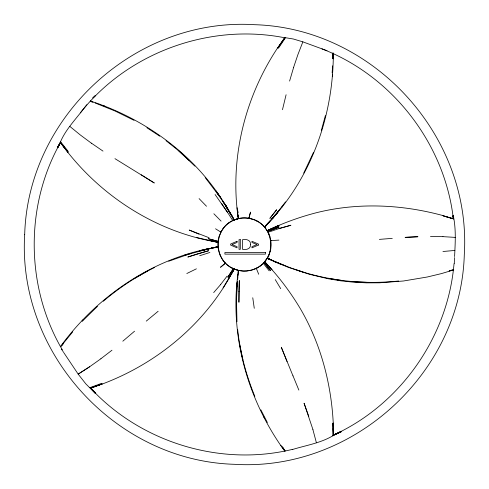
<?xml version="1.0" encoding="UTF-8"?>
<svg xmlns="http://www.w3.org/2000/svg" width="489" height="489" viewBox="0 0 489 489"><rect width="100%" height="100%" fill="white"/><g stroke="black" fill="none" stroke-linecap="round" stroke-linejoin="round"><path stroke-width="0.73" d="M236.425 297.624L236.963 321.774M332.838 58.698L332.936 53.484M333.027 53.056L332.917 58.729L333.027 52.873M236.376 303.101L237.367 281.181L236.645 292.116M443.639 215.997L453.48 218.858L453.266 215.661C456.182 229.054 455.259 242.917 454.587 256.548M333.296 57.06C332.612 113.692 313.443 170.594 276.481 213.864M454.263 263.748L454.532 257.569M236.774 286.713L237.073 282.605M332.141 72.91L332.599 65.819M236.963 286.664L237.153 283.92M332.3 76.59L332.434 74.817M236.511 289.482L236.615 288.113M237.177 285.246L237.397 282.52M238.632 270.435L237.636 277.122L238.418 270.38L243.277 271.083L246.853 270.998L251.982 270.032L256.309 268.339L256.493 268.718M237.63 279.794L237.886 277.067M238.119 273.039L238.443 270.411L233.931 268.816M454.018 263.718C447.881 336.994 400.155 404.99 333.082 435.259M237.88 274.439C229.598 336.646 248.088 400.772 284.836 451.255M238.229 271.701L238.387 270.38M67.806 152.293C104.866 199.041 159.121 232.703 218.002 242.257L211.664 240.839L215.178 241.664M270.759 248.785L270.68 249.158M282.471 109.713L286.096 94.75M270.301 250.985L270.111 251.713M325.374 115.6L321.34 130.453M289.592 81.076L293.541 67.671M219.127 236.511L220.93 232.159L223.455 228.235M219.53 235.325C214.922 247.202 220.343 261.817 231.621 267.776M293.51 67.647L297.917 54.566L302.862 41.858L323.895 49.566M83.136 109.389C75.086 120.049 65.337 129.94 60.233 142.458M269.011 254.8L268.235 256.523L268.822 256.762M313.577 152.213L303.718 173.112M60.526 142.476C24.584 205.9 25.581 287.942 62.781 350.595M264.635 261.896L267.972 265.668C258.705 255.032 270.961 268.54 272.128 269.897C282.807 281.994 292.245 295.142 300.521 308.987C320.625 343.547 331.169 383.162 333.241 422.967M267.911 257.141C271.97 249.72 272.153 240.374 268.394 232.801M60.612 142.44L57.678 147.696L60.459 142.641M57.678 147.696L60.612 142.372M233.687 268.797L234.304 269.066L223.076 287.923M268.021 256.927L264.158 262.306M267.269 258.265L267.721 257.458L267.238 258.32L287.868 267.183L309.28 274.25L328.082 278.736L340.79 280.833L353.633 282.202L366.499 282.85L379.391 282.819L403.492 280.992L427.319 276.994L441.396 273.608L453.492 269.977M228.876 278.602L234.304 269.066C244.604 273.412 257.3 270.374 264.58 261.945M60.391 142.354L57.384 147.562L60.336 142.458M277.581 47.953C244.531 97.751 229.518 159.341 238.308 218.644C232.128 220.068 226.584 223.852 222.886 228.986M228.876 278.632C200.796 327.392 154.64 364.36 102.195 384.067M267.373 258.106L273.015 260.686L267.238 258.32L268.638 258.968M278.443 48.222L285.478 37.72L293.376 39.01L302.862 41.858M265.197 261.224L267.3 258.088M278.217 47.39L284.836 37.879M284.702 37.696L277.691 47.983L284.671 37.83M83.576 108.851L86.828 104.719M60.312 346.725C95.752 298.18 148.143 261.309 207.305 248.919L205.991 249.243M61.131 346.45L63.381 343.48L61.651 345.76M268.18 223.106L277.122 212.733L285.533 201.884M220.606 284.537L227.079 276.157M276.536 209.836L269.873 218.375L276.56 209.86M281.64 207.44L282.495 206.34M63.778 342.807L72.751 331.817M278.253 211.743L272.96 218.051M275.38 214.83L278.846 210.588M275.619 214.909L277.312 212.788M256.572 268.204C277.978 257.642 274.225 224.31 251.175 218.754M270.221 221.144L271.994 219.072M272.856 218.027L274.653 215.93M80.355 112.855C127.739 52.543 209.469 22.94 284.567 37.745M271.701 218.968L275.27 214.805M213.675 292.599L220.631 284.567M267.3 230.912L264.635 227.134L269.225 222.134M272.911 218.027L273.797 217.006M264.158 226.694L265.197 227.776L264.5 226.945L269.885 221.022M234.335 269.066C212.892 261.383 212.892 227.617 234.335 219.934C244.928 215.435 258.015 218.852 265.197 227.776L264.659 227.134L273.846 217.006L272.049 219.072M266.352 225.117L264.555 227.024L269.311 222.165M265.576 226.193L266.517 225.172M267.428 224.176L268.369 223.155M264.5 226.945L268.07 223.076M82.018 320.912L83.228 319.623M82.262 321.261L97.519 306.328M217.972 242.391L196.56 237.532M264.286 262.269L264.659 261.866M333.321 435.375L341.438 431.64L333.62 435.32C321.102 443.052 306.108 445.29 292.22 449.587M122.825 341.194L134.561 331.2M259.934 266.163L260.82 265.496M146.272 321.126L158.149 311.267M103.295 301.248C118.937 287.929 136.18 276.499 154.628 267.452M100.875 358.737L111.969 350.222M228.021 223.614L229.041 222.862M63.857 352.746L78.179 374.128L89.621 366.768L100.905 358.761M89.646 366.768L78.179 374.128L85.807 383.853L95.477 393.523L90.532 388.125M134.377 278.547L147.751 270.918M257.917 267.483L255.154 268.877M186.81 273.528L196.401 268.822M442.955 215.582C401.573 204.28 357.251 202.305 315.515 212.947C298.889 217.293 282.703 223.241 267.183 230.625C267.721 231.755 269.39 228.834 270.087 229.445M333.333 435.137L341.304 431.322L333.211 435.143M232.99 220.527L234.225 219.958L226.676 206.957L228.828 210.453M267.183 230.625L278.926 225.331M267.318 230.839L278.926 225.6M270.698 229.262L267.269 230.735L278.265 226.016M272.067 228.675L274.127 227.795M275.496 227.208L277.556 226.321M269.952 230.032L278.926 226.328M233.931 220.184C239.433 217.599 245.857 217.275 251.688 218.889M168.705 261.224L191.486 253.247M101.657 383.345L89.811 387.691M101.357 384.14L90.508 388.07L101.376 384.128M230.869 214.078L234.2 219.958L238.192 218.754M269.47 231.859L278.926 228.607L290.906 225.252L278.926 228.583M199.677 255.741L209.885 252.465M452.221 270.49L453.749 270.007M451.304 270.252L449.128 270.918L453.321 269.653M186.248 254.885L210.074 248.461M199.304 250.851L203.308 249.885M199.408 251.04L212.764 247.899L207.495 249.158M200.594 250.478L201.988 250.209M217.813 246.988L218.002 246.688L203.277 249.861M215.392 247.251L218.002 246.688L216.713 246.957M212.678 247.789L214.023 247.495M207.47 249.158L218.027 246.933M292.758 449.293C220.71 466.958 140.74 442.49 90.477 388.015M215.447 247.336L211.34 248.057L216.713 246.988M212.843 247.978L215.68 247.41M271.187 240.564L270.814 240.619L278.926 240.105M398.682 280.992C364.513 284.641 329.568 281.077 296.976 270.111M442.955 251.499L454.849 250.447M379.391 239.384L392.264 238.363M417.832 236.725L405.1 237.367L417.832 236.749M284.592 37.72L285.478 37.72M234.2 219.989L232.88 217.648M234.225 269.042L230.839 267.318M430.461 236.456L442.955 236.67M353.633 281.664L366.499 282.312M442.955 236.645L455.283 237.397M328.082 278.253L340.79 280.319M248.626 218.216L249.806 218.43M215.881 241.817L218.002 242.257M236.725 269.928L238.192 270.246M442.955 215.661L453.59 218.834M443.651 216.004L453.48 218.858M92.011 101.547L90.294 101.009L97.06 103.265A125.746 125.484 -90 0 1 102.06 105.123C149.677 123.161 192.629 154.964 220.741 197.715L219.158 195.49L219.934 196.615M303.101 272.049L290.906 267.99L273.015 260.79L284.891 265.735M91.033 101.651L93.063 102.366M209.029 237.715L189.231 230.062L199.005 234.17M95.153 102.996L114.927 110.948L134.053 120.349M327.013 50.752L324.134 49.646M103.723 105.765L105.361 106.413M274.494 261.652L277.446 262.917L273.015 260.955M278.926 263.534L280.405 264.152M321.958 48.869C392.367 76.021 444.66 143.693 453.327 218.632M270.087 259.635L271.566 260.307M255.392 220.227L257.996 221.572M231.59 267.752L232.049 267.99M220.576 231.969L220.93 232.159L215.527 228.773M114.952 158.656L154.304 182.996L141.254 174.805M146.889 127.739L159.787 136.174M91.474 143.21L102.996 151.107M91.449 143.24L80.355 134.995L69.793 126.37M166.022 140.685L178.082 150.276L194.897 166.126M178.082 150.276L189.469 160.673M213.864 213.754L221.089 221.114M199.09 198.601L206.505 206.26M90.569 387.954L95.716 393.284L90.612 387.808M90.532 387.808L95.716 393.284L90.63 387.911M264.714 261.786L272.128 269.897M269.873 267.844L270.827 268.926M269.873 267.838L271.303 269.463M263.32 263.32L269.176 270.839M205.184 177.568L219.799 196.804M68.319 151.566L60.502 141.627M67.916 152.103L60.367 142.409L61.7 144.121M62.586 145.257L66.583 150.392M223.076 260.258L223.534 260.845M218.4 194.335L217.568 193.234L219.182 195.459M216.04 190.924L216.847 192.024M215.068 194.494L227.483 212.305L221.462 203.277M284.995 450.834L282.147 446.769L285.087 450.974M282.654 447.349L284.36 449.794M61.388 349.122L62.06 350.087M216.627 192.318L224.365 203.656M62.836 351.267L63.521 352.251M280.833 445.4L281.829 446.873M220.765 197.666L226.7 206.933M225.845 205.967L222.862 201.346L231.486 215.368L225.814 205.967M232.397 220.044L232.776 220.631L227.507 212.275M223.021 201.156L223.748 202.312M224.5 203.467L227.428 208.088M225.924 205.832L226.651 206.988M229.5 211.658L230.221 212.813M225.949 205.777L227.373 208.167M275.246 279.598L280.723 288.675M231.59 215.203L232.263 216.389M230.918 213.999L233.98 220.068L233.553 218.858M263.534 416.414L264.366 417.967M267.349 422.508L260.875 409.855M267.214 230.68L268.956 234.066M220.093 255.099L220.741 256.468M287.037 361.585L281.316 347.263L292.972 375.876M293.003 375.845L298.858 390.088M256.309 268.339L258.699 274.25M254.83 396.347C246.04 374.977 240.062 352.416 237.636 329.427M308.797 416.384L304.066 403.223L312.936 429.574M269.873 236.511L269.525 235.46M312.905 429.574L316.401 442.765M239.732 344.684L242.874 359.757M252.758 297.758L254.268 308.314M238.039 215.313L238.498 218.589M453.315 218.559L452.942 215.716L453.279 218.656M237.073 207.709L238.308 218.62M238.149 215.741L238.369 217.88M237.898 212.843L237.697 210.692L237.88 212.862M238.1 215.001L238.375 217.874M332.41 423.236L332.893 435.858M333.241 428.278L333.455 435.32L333.241 428.822M333.406 53.545A117.513 117.293 0 0 1 333.321 58.863M238.95 291.365L238.925 302.269L239.329 280.539L238.95 291.365M24.694 234.439C17.231 352.972 115.697 460.925 234.439 464.305C352.972 471.769 460.925 373.303 464.305 254.561C471.769 136.028 373.303 28.075 254.561 24.694C136.028 17.231 28.075 115.697 24.694 234.439M250.502 244.457C251.034 249.084 246.034 250.081 242.55 249.323L242.55 239.677C246.004 238.889 251.016 239.965 250.502 244.457M249.029 217.868L248.944 218.265L250.502 212.092L249.029 217.868M234.17 269.011L228.663 278.333L234.17 269.011M230.784 272.587L227.807 277.153L233.394 268.663L230.784 272.587M95.477 95.477L92.898 97.867L95.477 95.477M225.496 263.1L220.576 267.214L225.496 263.1M258.351 245.105L251.957 247.819L251.957 246.664L257.006 244.567L251.957 242.471L251.957 241.315L258.351 244.005L258.351 245.105M237.043 241.315L230.649 244.005L230.649 245.105L237.043 247.819L237.043 246.664L231.969 244.567L237.043 242.471L237.043 241.315M278.926 227.269L267.697 231.486L278.926 227.269M102.14 383.987L90.428 388.18L102.14 383.987M186.089 254.641L184.824 255.099L187.403 254.213L186.089 254.641M198.173 253.675L187.831 257.031L208.626 250.716L198.173 253.675M453.492 269.995L452.221 270.411L453.492 270.044M206.804 249.323L202.153 250.447L206.829 249.323M240.295 239.677L239.035 239.677L239.035 249.323L240.295 249.323L240.295 239.677M265.386 252.52L224.903 252.52L224.903 254.133L265.386 254.133L265.386 252.52M213.54 240.136L208.302 238.711L218.082 241.395L213.54 240.136M270.087 259.476L267.318 258.186L270.087 259.476M270.38 270.466L264.042 262.538L270.38 270.466M67.837 152.213L60.257 142.378L67.837 152.213M228.638 210.722L225.765 206.071L231.407 215.447L228.638 210.722M333.51 432.074L333.162 422.991L333.541 435.43L333.51 432.074"/></g></svg>
